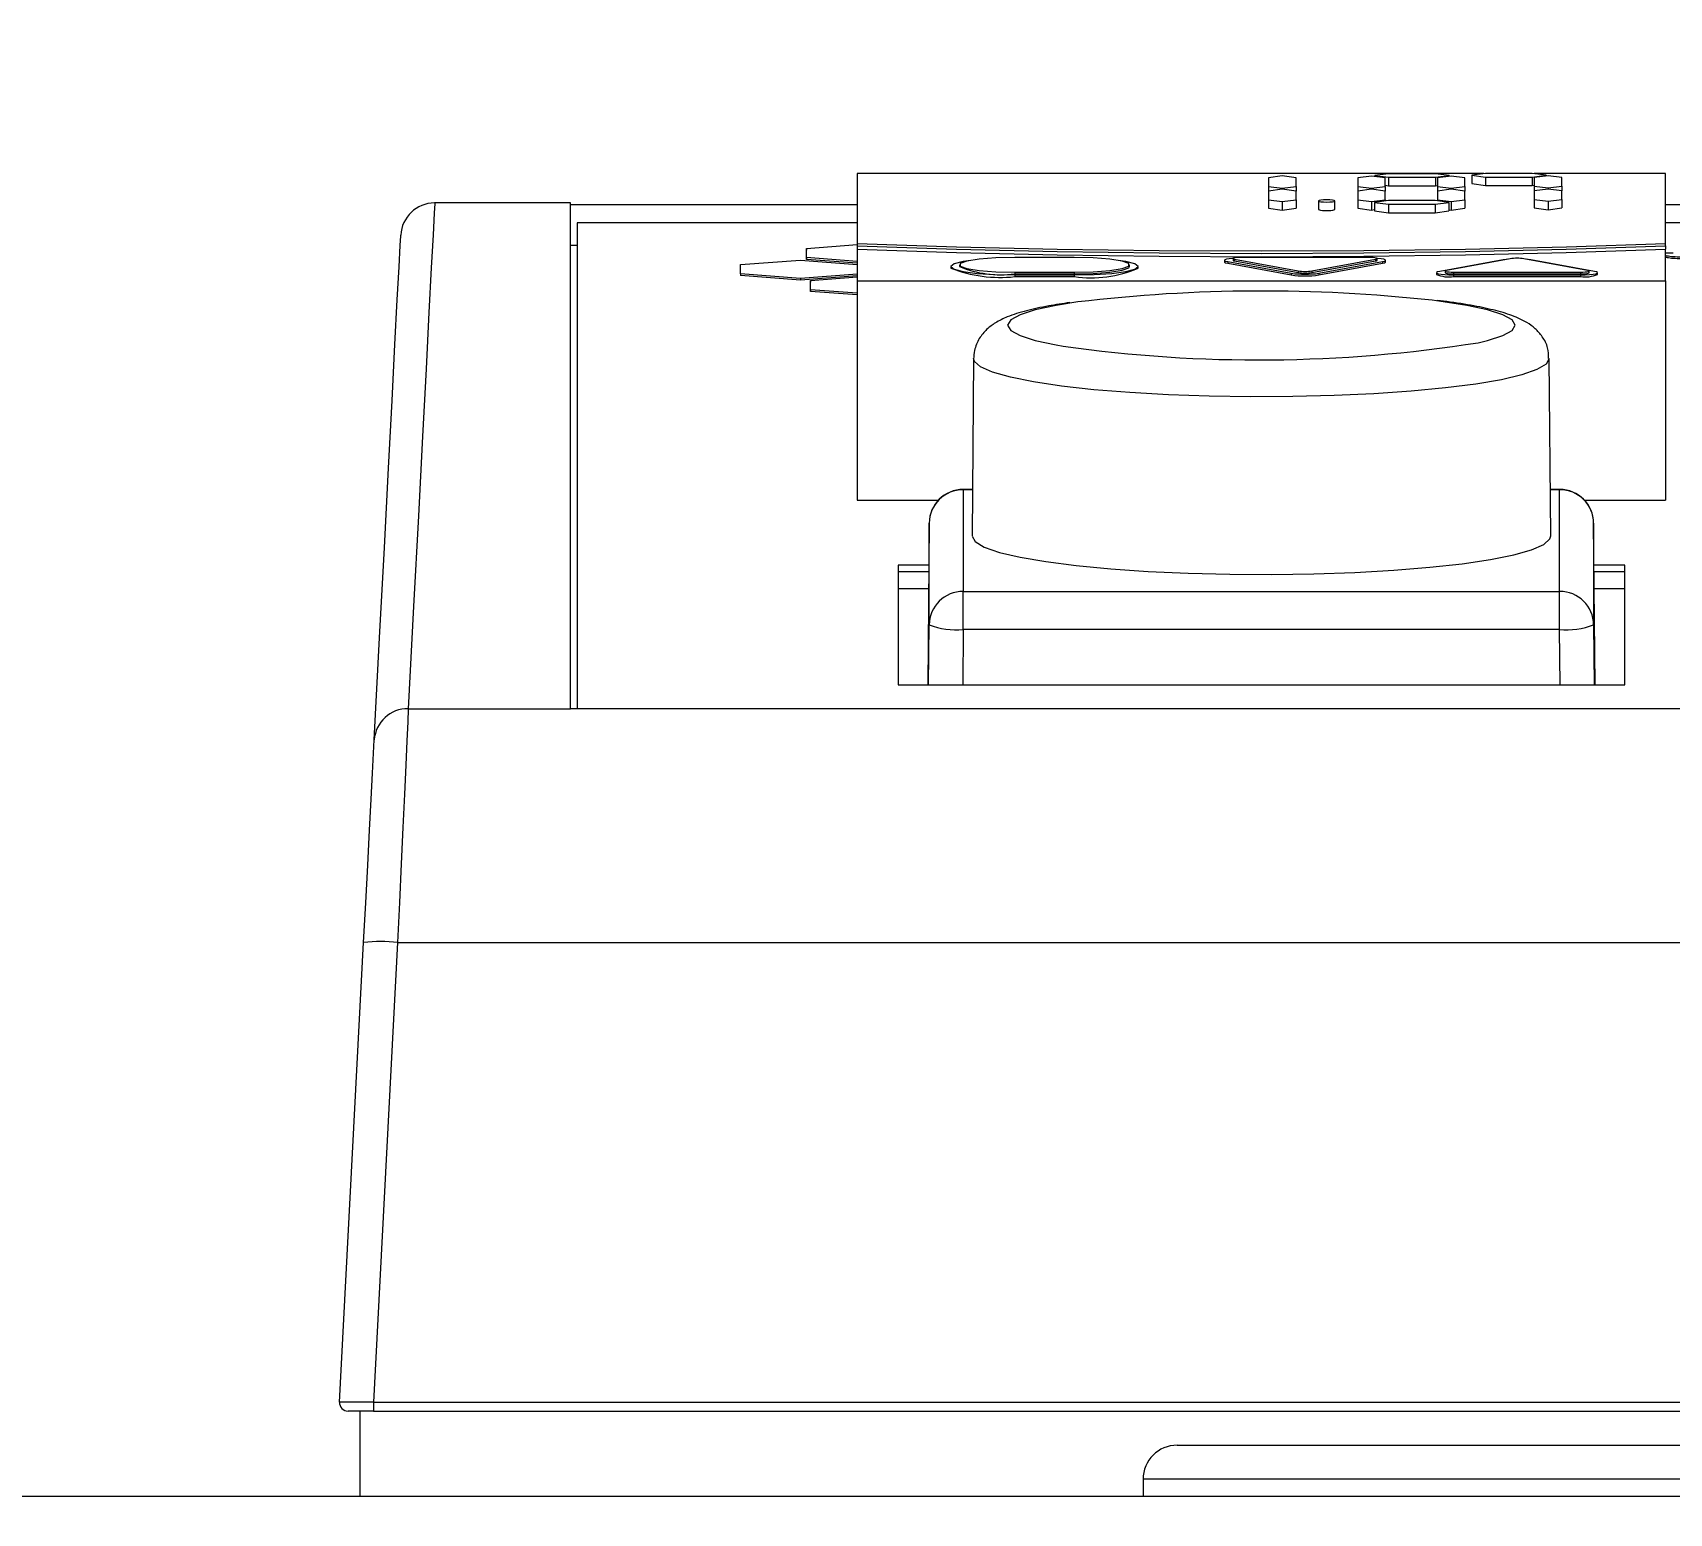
# Model space of a CAD drawing. Header units: millimetres. Extents: x 0 to 5860, y 0 to 4120.
# Drawn here: x 3294.1 to 3390.3, y 2111.1 to 2198.1 of the extents above; entities that cross this region are included whole.
import ezdxf

# ---------------------------------------------------------------- set-up
doc = ezdxf.new("R2010")
doc.units = ezdxf.units.MM
doc.layers.get('0').update_dxf_attribs({"lineweight": 15})
doc.layers.add('D', color=3, linetype='Continuous', lineweight=13)
doc.styles.add('STU25', font='isocp2.shx')
doc.dimstyles.new('STU25', dxfattribs={"dimscale": 20, "dimtxt": 2.5, "dimasz": 2, "dimexe": 0.6, "dimexo": 1, "dimgap": 1, "dimtad": 1, "dimdsep": 46, "dimtxsty": 'STU25', "dimcen": 2, "dimazin": 2, "dimtfac": 1, "dimtmove": 0, "dimatfit": 3, "dimfxl": 0, "dimtolj": 1, "dimtzin": 0, "dimarcsym": 0})

# ---------------------------------------------------------------- blocks, each defined once
blk = doc.blocks.new('*D4')
at = {"layer": 'D', "color": 0, "lineweight": -2}
for p, q in [((2877.565, 2301.584), (3780.628, 2301.584)), ((3768.628, 1251.583), (3768.628, 2261.584)), ((3570.387, 1211.583), (3780.628, 1211.583))]:
    blk.add_line(p, q, dxfattribs=at)
at = {"layer": 'D', "color": 0}
for points in [[(3761.961, 2261.584), (3775.295, 2261.584), (3768.628, 2301.584)], [(3761.961, 1251.583), (3775.295, 1251.583), (3768.628, 1211.583)]]:
    blk.add_solid(points, dxfattribs=at)
at = {"layer": 'Defpoints', "color": 0}
for p in [(2857.565, 2301.584), (3768.628, 2301.584), (3550.387, 1211.583)]:
    blk.add_point(p, dxfattribs=at)
at = {"layer": 'D', "color": 0, "insert": (3723.628, 1756.583), "char_height": 50, "attachment_point": 5, "rotation": 90, "style": 'STU25'}
blk.add_mtext('\\A1;1090', dxfattribs=at)

msp = doc.modelspace()

# ---------------------------------------------------------------- linework, layer by layer
at = {"color": 7, "linetype": 'Continuous', "lineweight": 15}
for p, q in [((3379.394, 2189.868), (3342.577, 2189.868)), ((3342.577, 2189.868), (3342.577, 2185.748)), ((3367.554, 2189.735), (3366.743, 2189.627)), ((3366.743, 2189.627), (3366.743, 2189.113)), ((3368.365, 2189.627), (3367.554, 2189.735)), ((3368.365, 2189.113), (3368.365, 2189.627)), ((3372.795, 2189.725), (3371.984, 2189.618)), ((3371.984, 2189.618), (3371.984, 2189.113)), ((3373.606, 2189.618), (3372.795, 2189.725)), ((3373.801, 2189.864), (3372.99, 2189.757)), ((3372.99, 2189.757), (3373.801, 2189.649)), ((3372.99, 2189.757), (3372.99, 2189.699)), ((3373.606, 2189.113), (3373.606, 2189.618)), ((3376.546, 2189.864), (3373.801, 2189.864)), ((3373.801, 2189.649), (3373.801, 2189.154)), ((3373.801, 2189.649), (3376.546, 2189.649)), ((3377.357, 2189.757), (3376.546, 2189.864)), ((3376.546, 2189.649), (3377.357, 2189.757)), ((3376.546, 2189.649), (3376.546, 2189.154)), ((3377.475, 2189.725), (3376.665, 2189.618)), ((3376.665, 2189.618), (3376.665, 2189.113)), ((3377.357, 2189.757), (3377.357, 2189.71)), ((3378.286, 2189.618), (3377.475, 2189.725)), ((3378.286, 2189.113), (3378.286, 2189.618)), ((3379.495, 2189.882), (3378.684, 2189.774)), ((3378.684, 2189.774), (3378.684, 2189.278)), ((3378.684, 2189.774), (3379.495, 2189.666)), ((3382.241, 2189.882), (3379.495, 2189.882)), ((3379.495, 2189.666), (3379.495, 2189.171)), ((3379.495, 2189.666), (3382.241, 2189.666)), ((3383.052, 2189.774), (3382.241, 2189.882)), ((3382.241, 2189.666), (3383.052, 2189.774)), ((3382.241, 2189.666), (3382.241, 2189.171)), ((3390.077, 2189.868), (3382.343, 2189.868)), ((3383.17, 2189.742), (3382.359, 2189.635)), ((3382.359, 2189.635), (3382.359, 2189.13)), ((3383.052, 2189.774), (3383.052, 2189.727)), ((3383.981, 2189.635), (3383.17, 2189.742)), ((3383.981, 2189.13), (3383.981, 2189.635)), ((3390.077, 2185.748), (3390.077, 2189.868)), ((3366.743, 2189.113), (3366.743, 2188.836)), ((3366.743, 2189.113), (3367.554, 2189.006)), ((3367.554, 2188.944), (3366.743, 2188.836)), ((3366.743, 2188.836), (3366.743, 2188.332)), ((3367.554, 2189.006), (3368.365, 2189.113)), ((3367.554, 2189.006), (3367.554, 2188.944)), ((3368.365, 2188.836), (3367.554, 2188.944)), ((3368.365, 2189.113), (3368.365, 2188.836)), ((3368.365, 2188.332), (3368.365, 2188.836)), ((3371.984, 2189.113), (3372.795, 2189.006)), ((3371.984, 2189.113), (3371.984, 2188.836)), ((3372.795, 2188.944), (3371.984, 2188.836)), ((3371.984, 2188.836), (3371.984, 2188.332)), ((3372.795, 2189.006), (3373.606, 2189.113)), ((3372.795, 2189.006), (3372.795, 2188.944)), ((3373.606, 2188.836), (3372.795, 2188.944)), ((3373.606, 2189.18), (3373.801, 2189.154)), ((3373.606, 2189.113), (3373.606, 2188.836)), ((3373.606, 2188.332), (3373.606, 2188.836)), ((3373.801, 2189.154), (3376.546, 2189.154)), ((3376.546, 2189.154), (3376.665, 2189.169)), ((3376.665, 2189.113), (3377.475, 2189.006)), ((3376.665, 2189.113), (3376.665, 2188.836)), ((3377.475, 2188.944), (3376.665, 2188.836)), ((3376.665, 2188.836), (3376.665, 2188.332)), ((3377.475, 2189.006), (3378.286, 2189.113)), ((3377.475, 2189.006), (3377.475, 2188.944)), ((3378.286, 2188.836), (3377.475, 2188.944)), ((3378.286, 2189.113), (3378.286, 2188.836)), ((3378.286, 2188.332), (3378.286, 2188.836)), ((3378.684, 2189.278), (3379.495, 2189.171)), ((3379.495, 2189.171), (3382.241, 2189.171)), ((3382.241, 2189.171), (3382.359, 2189.186)), ((3382.359, 2189.13), (3383.17, 2189.023)), ((3382.359, 2189.13), (3382.359, 2188.853)), ((3383.17, 2188.961), (3382.359, 2188.853)), ((3382.359, 2188.853), (3382.359, 2188.349)), ((3382.359, 2188.349), (3382.359, 2187.853)), ((3382.359, 2188.349), (3383.17, 2188.241)), ((3383.17, 2189.023), (3383.981, 2189.13)), ((3383.17, 2189.023), (3383.17, 2188.961)), ((3383.981, 2188.853), (3383.17, 2188.961)), ((3383.17, 2188.241), (3383.981, 2188.349)), ((3383.981, 2189.13), (3383.981, 2188.853)), ((3383.981, 2188.349), (3383.981, 2188.853)), ((3383.981, 2188.349), (3383.981, 2187.853)), ((3325.727, 2188.146), (3317.758, 2188.146)), ((3325.727, 2158.425), (3325.727, 2188.146)), ((3342.577, 2188.038), (3325.727, 2188.038)), ((3366.743, 2188.332), (3367.554, 2188.224)), ((3366.743, 2188.332), (3366.743, 2187.836)), ((3366.743, 2187.836), (3367.554, 2187.728)), ((3367.554, 2188.224), (3368.365, 2188.332)), ((3367.554, 2188.224), (3367.554, 2187.728)), ((3367.554, 2187.728), (3368.365, 2187.836)), ((3368.365, 2188.332), (3368.365, 2187.836)), ((3369.687, 2188.26), (3369.687, 2187.765)), ((3370.636, 2187.765), (3370.636, 2188.26)), ((3371.984, 2188.332), (3371.984, 2187.836)), ((3371.984, 2188.332), (3372.795, 2188.224)), ((3371.984, 2187.836), (3372.795, 2187.728)), ((3372.795, 2188.224), (3373.606, 2188.332)), ((3372.795, 2188.224), (3372.795, 2187.728)), ((3372.795, 2187.728), (3372.977, 2187.753)), ((3373.788, 2188.282), (3372.977, 2188.174)), ((3372.977, 2188.174), (3372.977, 2187.679)), ((3372.977, 2188.174), (3373.788, 2188.067)), ((3372.977, 2187.679), (3373.788, 2187.571)), ((3373.606, 2188.332), (3373.606, 2188.258)), ((3376.534, 2188.282), (3373.788, 2188.282)), ((3373.788, 2188.067), (3373.788, 2187.571)), ((3373.788, 2188.067), (3376.534, 2188.067)), ((3373.788, 2187.571), (3376.534, 2187.571)), ((3377.345, 2188.174), (3376.534, 2188.282)), ((3376.534, 2188.067), (3377.345, 2188.174)), ((3376.534, 2188.067), (3376.534, 2187.571)), ((3376.534, 2187.571), (3377.345, 2187.679)), ((3376.665, 2188.332), (3376.665, 2188.265)), ((3376.665, 2188.332), (3377.475, 2188.224)), ((3377.345, 2188.174), (3377.345, 2187.679)), ((3377.345, 2187.746), (3377.475, 2187.728)), ((3377.475, 2188.224), (3378.286, 2188.332)), ((3377.475, 2188.224), (3377.475, 2187.728)), ((3377.475, 2187.728), (3378.286, 2187.836)), ((3378.286, 2188.332), (3378.286, 2187.836)), ((3382.359, 2187.853), (3383.17, 2187.745)), ((3383.17, 2188.241), (3383.17, 2187.745)), ((3383.17, 2187.745), (3383.981, 2187.853)), ((3436.527, 2188.038), (3390.077, 2188.038)), ((3326.127, 2186.968), (3326.127, 2158.425)), ((3342.577, 2186.968), (3326.127, 2186.968)), ((3436.127, 2186.968), (3390.077, 2186.968)), ((3326.127, 2185.646), (3325.727, 2185.646)), ((3339.592, 2185.47), (3342.577, 2185.698)), ((3339.599, 2184.93), (3339.592, 2185.47)), ((3339.592, 2185.47), (3339.592, 2185.371)), ((3342.577, 2185.748), (3342.577, 2185.62)), ((3342.577, 2185.62), (3342.577, 2185.422)), ((3390.077, 2185.62), (3390.077, 2185.748)), ((3390.077, 2185.62), (3390.077, 2185.422)), ((3335.714, 2184.519), (3339.248, 2184.788)), ((3335.714, 2183.978), (3335.714, 2184.519)), ((3339.248, 2184.788), (3342.577, 2184.534)), ((3339.599, 2184.83), (3339.592, 2185.371)), ((3339.599, 2184.93), (3339.599, 2184.83)), ((3342.577, 2184.701), (3339.599, 2184.93)), ((3342.577, 2184.602), (3339.599, 2184.83)), ((3342.577, 2185.422), (3342.577, 2183.565)), ((3348.583, 2184.508), (3348.583, 2184.409)), ((3355.333, 2184.94), (3351.833, 2184.94)), ((3358.583, 2184.409), (3358.583, 2184.508)), ((3364.16, 2184.774), (3364.16, 2184.675)), ((3364.35, 2184.696), (3368.083, 2184.013)), ((3364.35, 2184.696), (3364.35, 2184.597)), ((3364.35, 2184.597), (3368.083, 2183.914)), ((3364.66, 2184.873), (3364.66, 2184.774)), ((3364.755, 2184.834), (3368.488, 2184.151)), ((3364.755, 2184.834), (3364.755, 2184.735)), ((3364.755, 2184.735), (3368.488, 2184.052)), ((3372.626, 2184.94), (3365.16, 2184.94)), ((3369.297, 2184.151), (3373.03, 2184.834)), ((3369.297, 2184.052), (3373.03, 2184.735)), ((3369.702, 2184.013), (3373.435, 2184.696)), ((3369.702, 2183.914), (3373.435, 2184.597)), ((3373.03, 2184.834), (3373.03, 2184.735)), ((3373.126, 2184.774), (3373.126, 2184.873)), ((3373.435, 2184.696), (3373.435, 2184.597)), ((3373.626, 2184.675), (3373.626, 2184.774)), ((3380.539, 2184.805), (3376.806, 2184.122)), ((3380.944, 2184.865), (3377.211, 2184.182)), ((3385.487, 2184.182), (3381.754, 2184.865)), ((3385.891, 2184.122), (3382.158, 2184.805)), ((3390.077, 2183.565), (3390.077, 2185.422)), ((3390.077, 2185.203), (3390.512, 2185.209)), ((3335.714, 2183.978), (3335.714, 2183.879)), ((3339.248, 2183.708), (3335.714, 2183.978)), ((3339.248, 2183.608), (3335.714, 2183.879)), ((3342.577, 2183.963), (3339.248, 2183.708)), ((3342.577, 2183.864), (3339.248, 2183.608)), ((3339.248, 2183.708), (3339.248, 2183.608)), ((3339.834, 2183.585), (3342.577, 2183.796)), ((3339.841, 2183.045), (3339.834, 2183.585)), ((3339.834, 2183.585), (3339.834, 2183.486)), ((3342.577, 2183.565), (3390.077, 2183.565)), ((3342.577, 2183.565), (3342.577, 2170.68)), ((3348.083, 2184.409), (3348.083, 2184.31)), ((3351.833, 2184.077), (3355.333, 2184.077)), ((3351.833, 2184.077), (3351.833, 2183.978)), ((3351.833, 2183.978), (3355.333, 2183.978)), ((3351.833, 2183.912), (3351.833, 2183.813)), ((3351.833, 2183.912), (3355.333, 2183.912)), ((3351.833, 2183.813), (3355.333, 2183.813)), ((3355.333, 2184.077), (3355.333, 2183.978)), ((3355.333, 2183.912), (3355.333, 2183.813)), ((3359.083, 2184.31), (3359.083, 2184.409)), ((3368.083, 2184.013), (3368.083, 2183.914)), ((3368.488, 2184.151), (3368.488, 2184.052)), ((3369.297, 2184.151), (3369.297, 2184.052)), ((3369.702, 2184.013), (3369.702, 2183.914)), ((3376.616, 2184.044), (3376.616, 2183.945)), ((3377.116, 2184.143), (3377.116, 2184.044)), ((3377.616, 2184.077), (3385.082, 2184.077)), ((3377.616, 2184.077), (3377.616, 2183.978)), ((3377.616, 2183.978), (3385.082, 2183.978)), ((3377.616, 2183.912), (3385.082, 2183.912)), ((3377.616, 2183.912), (3377.616, 2183.813)), ((3377.616, 2183.813), (3385.082, 2183.813)), ((3385.082, 2184.077), (3385.082, 2183.978)), ((3385.082, 2183.912), (3385.082, 2183.813)), ((3385.582, 2184.044), (3385.582, 2184.143)), ((3386.082, 2183.945), (3386.082, 2184.044)), ((3390.077, 2183.565), (3390.077, 2170.68)), ((3339.841, 2182.946), (3339.834, 2183.486)), ((3342.577, 2182.835), (3339.841, 2183.045)), ((3339.841, 2183.045), (3339.841, 2182.946)), ((3342.577, 2182.736), (3339.841, 2182.946)), ((3349.419, 2178.998), (3349.327, 2168.573)), ((3383.327, 2168.573), (3383.235, 2178.998)), ((3349.351, 2171.311), (3348.807, 2171.311)), ((3348.807, 2171.293), (3348.807, 2165.317)), ((3383.847, 2171.311), (3383.303, 2171.311)), ((3383.847, 2165.317), (3383.847, 2171.293)), ((3342.577, 2170.68), (3347.349, 2170.68)), ((3385.305, 2170.68), (3390.077, 2170.68)), ((3346.807, 2169.328), (3346.724, 2159.833)), ((3346.807, 2163.352), (3346.807, 2169.328)), ((3385.847, 2169.328), (3385.847, 2163.352)), ((3385.931, 2159.833), (3385.847, 2169.328)), ((3346.786, 2166.866), (3344.977, 2166.866)), ((3344.977, 2166.866), (3344.977, 2159.833)), ((3346.782, 2166.469), (3344.977, 2166.469)), ((3387.677, 2166.866), (3385.869, 2166.866)), ((3387.677, 2166.469), (3385.872, 2166.469)), ((3387.677, 2159.833), (3387.677, 2166.866)), ((3346.773, 2165.478), (3344.977, 2165.478)), ((3348.807, 2163.087), (3348.807, 2165.317)), ((3348.807, 2165.317), (3383.847, 2165.317)), ((3383.847, 2163.087), (3383.847, 2165.317)), ((3387.677, 2165.478), (3385.881, 2165.478)), ((3383.847, 2163.087), (3348.807, 2163.087)), ((3344.977, 2159.833), (3387.677, 2159.833)), ((3316.204, 2158.425), (3325.727, 2158.425)), ((3436.527, 2158.425), (3325.727, 2158.425)), ((3312.167, 2117.673), (3313.583, 2144.69)), ((3315.58, 2144.69), (3314.164, 2117.673)), ((3315.58, 2144.69), (3446.674, 2144.69)), ((3314.164, 2117.673), (3314.164, 2117.146)), ((3314.164, 2117.673), (3448.09, 2117.673)), ((3314.164, 2117.146), (3312.666, 2117.146)), ((3313.377, 2112.146), (3313.377, 2117.146)), ((3314.164, 2117.146), (3448.09, 2117.146)), ((3361.377, 2115.146), (3409.377, 2115.146)), ((3359.377, 2113.146), (3359.377, 2112.146)), ((2851.387, 2112.146), (3449.367, 2112.146))]:
    msp.add_line(p, q, dxfattribs=at)
at = {"color": 8, "linetype": 'Continuous', "lineweight": 15}
for p, q in [((3348.807, 2171.293), (3348.807, 2171.311)), ((3349.351, 2171.293), (3348.807, 2171.293)), ((3383.847, 2171.293), (3383.303, 2171.293)), ((3383.847, 2171.293), (3383.847, 2171.311)), ((3346.776, 2159.833), (3346.807, 2163.352)), ((3385.847, 2163.352), (3385.878, 2159.833)), ((3348.807, 2163.087), (3348.779, 2159.833)), ((3383.876, 2159.833), (3383.847, 2163.087)), ((3411.377, 2113.146), (3359.377, 2113.146))]:
    msp.add_line(p, q, dxfattribs=at)
at = {"color": 8, "linetype": 'Continuous', "lineweight": 15, "flags": 128}
for points in [[(3317.758, 2188.146), (3317.756, 2188.108), (3317.726, 2187.534), (3317.66, 2186.276), (3317.559, 2184.334), (3317.421, 2181.708), (3317.248, 2178.402), (3317.04, 2174.417), (3316.796, 2169.757), (3316.518, 2164.425), (3316.204, 2158.425)], [(3355.539, 2182.325), (3354.266, 2182.123), (3353.044, 2181.858), (3352.148, 2181.571), (3351.602, 2181.269), (3351.419, 2180.96)], [(3379.066, 2179.932), (3379.61, 2180.062), (3380.506, 2180.349), (3381.052, 2180.651), (3381.235, 2180.96), (3381.052, 2181.269), (3380.506, 2181.571), (3379.61, 2181.858), (3378.388, 2182.123), (3376.869, 2182.359), (3376.356, 2182.424)], [(3351.419, 2180.96), (3351.602, 2180.651), (3352.148, 2180.349), (3353.044, 2180.062), (3354.266, 2179.797), (3354.672, 2179.726)], [(3383.235, 2178.995), (3383.055, 2178.668), (3382.518, 2178.349), (3381.637, 2178.043), (3380.428, 2177.757), (3378.92, 2177.498), (3377.143, 2177.271), (3375.135, 2177.08), (3372.94, 2176.93), (3370.604, 2176.824), (3368.176, 2176.765), (3365.71, 2176.753), (3363.256, 2176.789), (3360.868, 2176.872), (3358.596, 2177), (3356.489, 2177.17), (3354.592, 2177.38), (3352.944, 2177.624), (3351.582, 2177.897), (3350.535, 2178.194), (3349.823, 2178.507), (3349.464, 2178.831), (3349.419, 2179)]]:
    msp.add_lwpolyline(points, dxfattribs=at)
at = {"color": 7, "linetype": 'Continuous', "lineweight": 15, "flags": 128}
for points in [[(3370.161, 2188.197), (3370.343, 2188.202), (3370.497, 2188.216), (3370.6, 2188.236), (3370.636, 2188.26), (3370.6, 2188.284), (3370.497, 2188.305), (3370.343, 2188.318), (3370.161, 2188.323), (3369.98, 2188.318), (3369.826, 2188.305), (3369.723, 2188.284), (3369.687, 2188.26), (3369.723, 2188.236), (3369.826, 2188.216), (3369.98, 2188.202), (3370.161, 2188.197)], [(3314.206, 2156.594), (3314.52, 2162.581), (3314.799, 2167.902), (3315.043, 2172.552), (3315.251, 2176.528), (3315.424, 2179.827), (3315.561, 2182.446), (3315.663, 2184.385), (3315.729, 2185.64), (3315.759, 2186.212), (3315.761, 2186.251)], [(3390.077, 2185.748), (3384.242, 2185.554), (3378.32, 2185.415), (3372.338, 2185.331), (3366.327, 2185.303), (3360.316, 2185.331), (3354.334, 2185.415), (3348.412, 2185.554), (3342.577, 2185.748)], [(3342.577, 2185.62), (3348.414, 2185.428), (3354.337, 2185.291), (3360.318, 2185.208), (3366.327, 2185.181), (3372.336, 2185.208), (3378.317, 2185.291), (3384.24, 2185.428), (3390.077, 2185.62)], [(3342.577, 2185.422), (3348.414, 2185.23), (3354.337, 2185.093), (3360.318, 2185.01), (3366.327, 2184.982), (3372.336, 2185.01), (3378.317, 2185.093), (3384.24, 2185.23), (3390.077, 2185.422)], [(3349.248, 2184.77), (3348.799, 2184.702), (3348.267, 2184.563), (3348.083, 2184.409), (3348.267, 2184.255), (3348.799, 2184.117), (3349.629, 2184.007), (3350.674, 2183.936), (3351.833, 2183.912)], [(3351.833, 2184.94), (3350.722, 2184.914), (3349.744, 2184.839), (3349.019, 2184.724), (3348.633, 2184.583), (3348.633, 2184.433), (3349.019, 2184.293), (3349.744, 2184.178), (3350.722, 2184.103), (3351.833, 2184.077)], [(3355.333, 2184.077), (3356.445, 2184.103), (3357.422, 2184.178), (3358.148, 2184.293), (3358.534, 2184.433), (3358.534, 2184.583), (3358.148, 2184.724), (3357.422, 2184.839), (3356.445, 2184.914), (3355.333, 2184.94)], [(3355.333, 2183.912), (3356.492, 2183.936), (3357.537, 2184.007), (3358.367, 2184.117), (3358.9, 2184.255), (3359.083, 2184.409), (3358.9, 2184.563), (3358.367, 2184.702), (3357.919, 2184.77)], [(3364.16, 2184.675), (3364.163, 2184.665), (3364.221, 2184.629), (3364.35, 2184.597)], [(3364.676, 2184.89), (3364.637, 2184.887), (3364.426, 2184.864), (3364.269, 2184.834), (3364.179, 2184.8), (3364.163, 2184.764), (3364.221, 2184.728), (3364.35, 2184.696)], [(3364.66, 2184.774), (3364.661, 2184.769), (3364.69, 2184.751), (3364.755, 2184.735)], [(3365.16, 2184.94), (3365.024, 2184.937), (3364.899, 2184.93), (3364.793, 2184.918), (3364.714, 2184.903), (3364.669, 2184.886), (3364.661, 2184.868), (3364.69, 2184.85), (3364.755, 2184.834)], [(3373.03, 2184.834), (3373.095, 2184.85), (3373.124, 2184.868), (3373.116, 2184.886), (3373.071, 2184.903), (3372.993, 2184.918), (3372.887, 2184.93), (3372.761, 2184.937), (3372.626, 2184.94)], [(3373.03, 2184.735), (3373.095, 2184.751), (3373.124, 2184.769), (3373.126, 2184.774)], [(3373.435, 2184.696), (3373.564, 2184.728), (3373.623, 2184.764), (3373.606, 2184.8), (3373.516, 2184.834), (3373.36, 2184.864), (3373.148, 2184.887), (3373.109, 2184.89)], [(3373.435, 2184.597), (3373.564, 2184.629), (3373.623, 2184.665), (3373.626, 2184.675)], [(3380.792, 2184.838), (3380.699, 2184.828), (3380.539, 2184.805)], [(3382.158, 2184.805), (3381.999, 2184.828), (3381.906, 2184.838)], [(3355.333, 2183.978), (3356.445, 2184.004), (3357.422, 2184.079), (3358.148, 2184.194), (3358.534, 2184.334), (3358.583, 2184.409)], [(3376.806, 2184.122), (3376.677, 2184.09), (3376.619, 2184.055), (3376.635, 2184.018), (3376.725, 2183.984), (3376.882, 2183.954), (3377.094, 2183.931), (3377.345, 2183.917), (3377.616, 2183.912)], [(3377.211, 2184.182), (3377.147, 2184.166), (3377.117, 2184.149), (3377.125, 2184.13), (3377.17, 2184.113), (3377.249, 2184.098), (3377.355, 2184.087), (3377.48, 2184.08), (3377.616, 2184.077)], [(3385.082, 2184.077), (3385.217, 2184.08), (3385.343, 2184.087), (3385.449, 2184.098), (3385.527, 2184.113), (3385.572, 2184.13), (3385.58, 2184.149), (3385.551, 2184.166), (3385.487, 2184.182)], [(3385.082, 2183.912), (3385.353, 2183.917), (3385.604, 2183.931), (3385.816, 2183.954), (3385.973, 2183.984), (3386.062, 2184.018), (3386.079, 2184.055), (3386.02, 2184.09), (3385.891, 2184.122)], [(3349.327, 2168.571), (3349.508, 2168.242), (3350.048, 2167.921), (3350.934, 2167.613), (3352.149, 2167.326), (3353.666, 2167.065), (3355.453, 2166.837), (3357.471, 2166.645), (3359.678, 2166.495), (3362.027, 2166.388), (3364.468, 2166.328), (3366.948, 2166.316), (3369.415, 2166.352), (3371.816, 2166.436), (3374.1, 2166.564), (3376.219, 2166.736), (3378.126, 2166.947), (3379.783, 2167.192), (3381.152, 2167.467), (3382.205, 2167.765), (3382.92, 2168.08), (3383.282, 2168.406), (3383.327, 2168.573)], [(3316.204, 2158.425), (3316.169, 2157.652), (3316.118, 2156.535), (3316.053, 2155.104), (3315.975, 2153.393), (3315.887, 2151.445), (3315.79, 2149.309), (3315.687, 2147.039), (3315.58, 2144.69)], [(3313.583, 2144.69), (3313.704, 2147.012), (3313.821, 2149.236), (3313.929, 2151.29), (3314.024, 2153.107), (3314.103, 2154.628), (3314.165, 2155.803), (3314.206, 2156.594)]]:
    msp.add_lwpolyline(points, dxfattribs=at)
at = {"color": 7, "linetype": 'Continuous', "lineweight": 15}
for centre, radius, start, end in [((3317.758, 2186.146), 2, 90.43666, 177), ((3370.045, 2188.643), 0.949, 247.82169, 277.06147), ((3370.278, 2188.643), 0.949, 262.93853, 292.17831), ((3381.349, 2182.023), 2.871, 81.89508, 98.10492), ((3350.98, 2191.763), 7.996, 248.75952, 276.12386), ((3351.011, 2190.244), 6.32, 247.40799, 277.47553), ((3356.322, 2190.739), 6.997, 261.87548, 293.24114), ((3368.893, 2189.696), 5.741, 261.89292, 278.10708), ((3368.893, 2189.597), 5.741, 261.89292, 278.10708), ((3368.893, 2186.993), 2.87, 261.89315, 278.10685), ((3368.893, 2186.894), 2.87, 261.89238, 278.10762), ((3377.358, 2185.704), 1.909, 247.12246, 277.76079), ((3377.487, 2184.924), 0.955, 247.12389, 277.7602), ((3385.211, 2184.924), 0.955, 262.24409, 292.87093), ((3385.34, 2185.704), 1.909, 262.24135, 292.87495), ((3366.378, 2091.297), 91.671, 83.75094, 96.78994), ((3366.181, 2261.411), 82.491, 261.98067, 278.9864), ((3348.807, 2169.311), 2, 90, 179.49495), ((3348.798, 2169.302), 1.991, 89.75013, 179.24043), ((3383.847, 2169.311), 2, 0.50505, 90), ((3383.856, 2169.302), 1.991, 0.75957, 90.24987), ((3348.798, 2163.326), 1.991, 89.75035, 179.24032), ((3383.856, 2163.326), 1.991, 0.75968, 90.24965), ((3348.352, 2167.325), 4.263, 248.75337, 276.13029), ((3384.302, 2167.325), 4.263, 263.86971, 291.24663), ((3316.167, 2156.461), 1.965, 88.92468, 176.11444), ((3314.581, 2135.119), 9.623, 84.0433, 95.9567), ((3312.666, 2117.646), 0.5, 177, 270), ((3361.377, 2113.146), 2, 90, 180)]:
    msp.add_arc(centre, radius, start, end, dxfattribs=at)
msp.add_ellipse((3314.168, 2117.646), major_axis=(2.001, -0.026), ratio=0.013046, start_param=1.573023, end_param=3.14108, dxfattribs=at)
for points, knots in [([(3392.125, 2184.834), (3391.798, 2184.838), (3391.147, 2184.844), (3390.322, 2184.882), (3390.109, 2184.937), (3390.049, 2184.953)], [0, 0, 0, 0, 0.4201553, 0.8378952, 1, 1, 1, 1]), ([(3392.125, 2184.934), (3391.799, 2184.937), (3391.149, 2184.943), (3390.336, 2184.98), (3390.129, 2185.032), (3390.077, 2185.046)], [0, 0, 0, 0, 0.429794, 0.857117, 1, 1, 1, 1]), ([(3355.071, 2182.292), (3354.647, 2182.228), (3353.696, 2182.085), (3352.478, 2181.813), (3351.49, 2181.504), (3350.76, 2181.155), (3350.201, 2180.753), (3349.739, 2180.213), (3349.458, 2179.577), (3349.43, 2179.143), (3349.419, 2178.978)], [0, 0, 0, 0, 0.150734, 0.338411, 0.536096, 0.671177, 0.771354, 0.860751, 0.946876, 1, 1, 1, 1]), ([(3383.2, 2179.005), (3383.194, 2179.216), (3383.181, 2179.691), (3382.84, 2180.311), (3382.4, 2180.796), (3381.88, 2181.159), (3381.198, 2181.488), (3380.28, 2181.787), (3378.993, 2182.074), (3377.78, 2182.282), (3376.906, 2182.383), (3376.648, 2182.413)], [0, 0, 0, 0, 0.061014, 0.137732, 0.214085, 0.300418, 0.412206, 0.580641, 0.748591, 0.92572, 1, 1, 1, 1])]:
    msp.add_open_spline(points, degree=3, knots=knots, dxfattribs=at)

# ---------------------------------------------------------------- dimensions: what is measured, and where the dimension line sits
at = {"layer": 'D'}
dim = msp.add_linear_dim(base=(3768.628, 2301.584), p1=(3550.387, 1211.583), p2=(2857.565, 2301.584), angle=90, dimstyle='STU25', dxfattribs=at)
dim.commit()
dim.dimension.update_dxf_attribs({"geometry": '*D4', "text_midpoint": (3723.628, 1756.583)})

doc.saveas('drawing.dxf')
